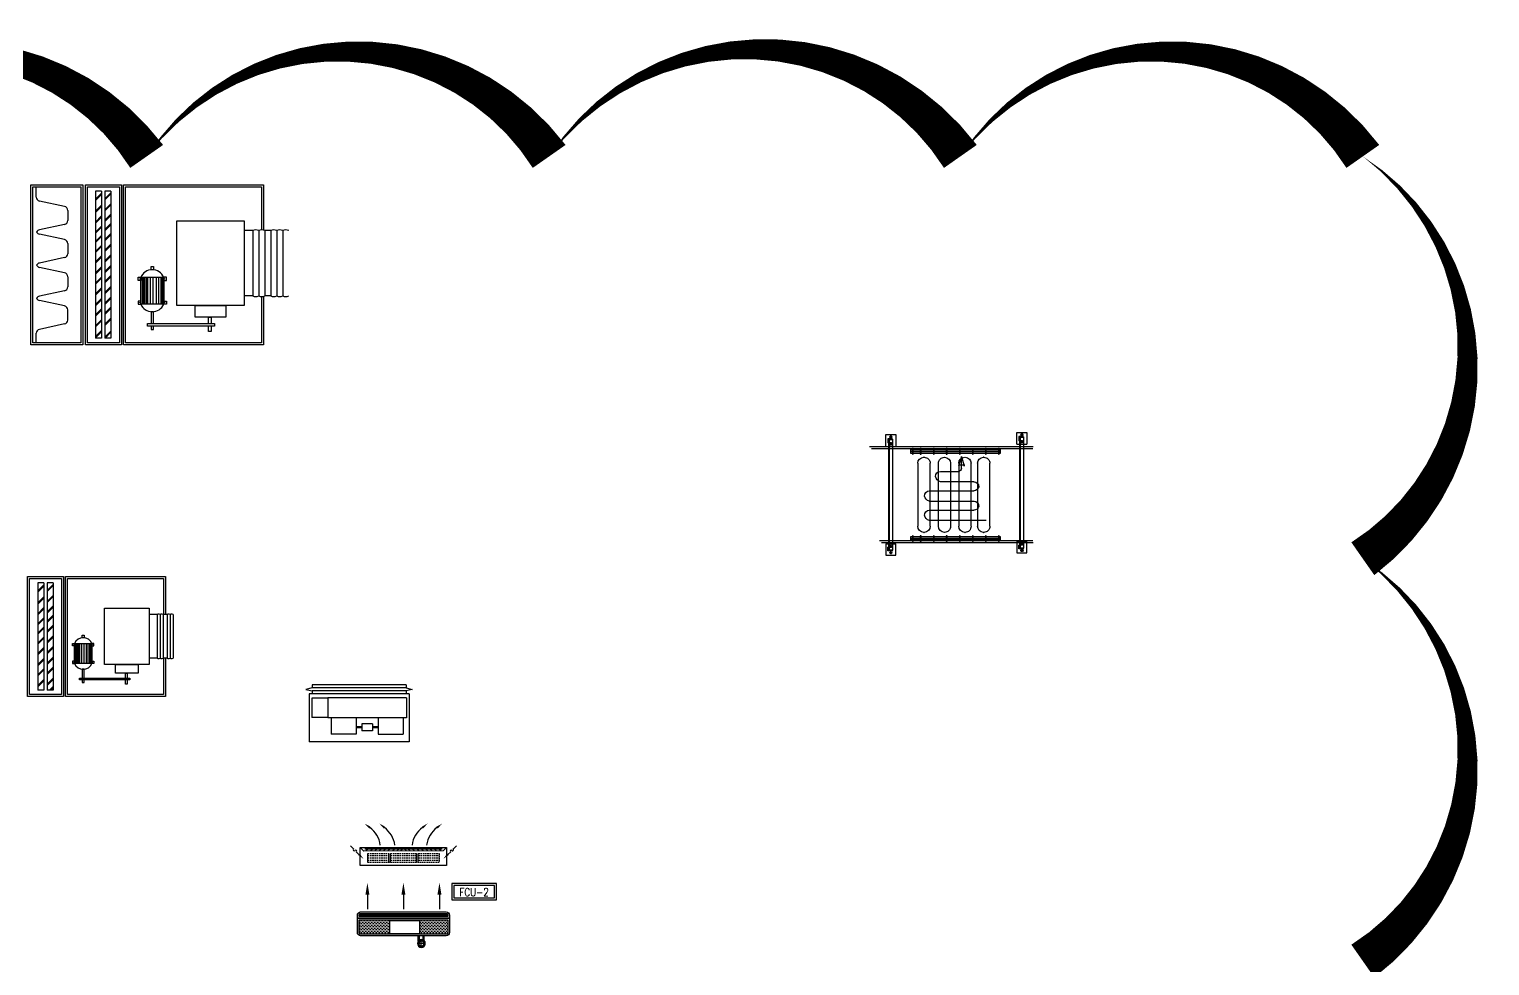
# Model space of a CAD drawing. Header units: millimetres. Extents: x -21221 to 1625077, y -149981 to 356550.
# Drawn here: x 926901 to 945153, y 243018 to 254715 of the extents above; entities that cross this region are included whole.
import ezdxf
from ezdxf.enums import TextEntityAlignment as Align

# ---------------------------------------------------------------- set-up
doc = ezdxf.new("R2010")
doc.units = ezdxf.units.MM
doc.header["$LTSCALE"] = 1000
doc.header["$MEASUREMENT"] = 0
doc.linetypes.add('CENTER', pattern=[2, 1.25, -0.25, 0.25, -0.25])
doc.linetypes.add('HIDDEN2', pattern=[0.1875, 0.125, -0.0625])
doc.layers.get('0').update_dxf_attribs({"linetype": 'CONTINUOUS'})
for name, color, linetype in [('11-F-A-DUCT', 11, 'CONTINUOUS'), ('12- EQUIPMENT HVAC', 12, 'CONTINUOUS'), ('3- SUPPLY DUCT', 3, 'CONTINUOUS'), ('DUCT', 3, 'CONTINUOUS'), ('FCU', 2, 'CONTINUOUS'), ('FRAME', 251, 'CONTINUOUS'), ('HVAC-TEXT', 7, 'CONTINUOUS'), ('M_ARR', 2, 'CONTINUOUS')]:
    doc.layers.add(name, color=color, linetype=linetype)
doc.styles.add('ROMANS', font='romans.shx', dxfattribs={"width": 0.85})

# ---------------------------------------------------------------- blocks, each defined once
blk = doc.blocks.new('FCU-03')
for p, q in [((-0.71, -0.625), (-0.71, 0.625)), ((-0.11, 0.625), (-0.71, 0.625)), ((-0.165, 0.591), (-0.405, 0.591)), ((-0.405, 0.389), (-0.405, 0.591)), ((-0.165, 0.389), (-0.165, 0.591)), ((-0.11, -0.625), (-0.11, 0.625)), ((-0.11, -0.625), (-0.11, 0.625)), ((-0.073, 0.586), (-0.11, 0.586)), ((-0.055, 0.664), (-0.073, 0.586)), ((-0.073, -0.586), (-0.073, 0.586)), ((-0.037, 0.586), (-0.055, 0.664)), ((-0.037, -0.586), (-0.037, 0.586)), ((0, 0.586), (-0.037, 0.586)), ((0, -0.586), (0, 0.586)), ((-0.41, -0.591), (-0.41, 0.389)), ((-0.16, 0.389), (-0.41, 0.389)), ((-0.16, -0.591), (-0.16, 0.389)), ((-0.615, 0.037), (-0.615, 0.35)), ((-0.41, 0.35), (-0.615, 0.35)), ((-0.41, 0.037), (-0.615, 0.037)), ((-0.534, -0.034), (-0.534, 0.037)), ((-0.523, -0.034), (-0.523, 0.037)), ((-0.571, -0.168), (-0.571, -0.034)), ((-0.486, -0.034), (-0.571, -0.034)), ((-0.486, -0.168), (-0.571, -0.168)), ((-0.534, -0.24), (-0.534, -0.168)), ((-0.523, -0.24), (-0.523, -0.168)), ((-0.486, -0.168), (-0.486, -0.034)), ((-0.615, -0.24), (-0.615, -0.552)), ((-0.41, -0.24), (-0.615, -0.24)), ((-0.11, -0.625), (-0.71, -0.625)), ((-0.41, -0.552), (-0.615, -0.552)), ((-0.16, -0.591), (-0.41, -0.591)), ((-0.073, -0.586), (-0.11, -0.586)), ((-0.055, -0.664), (-0.073, -0.586)), ((-0.037, -0.586), (-0.055, -0.664)), ((0, -0.586), (-0.037, -0.586))]:
    blk.add_line(p, q)
blk = doc.blocks.new('A$C0FB24620')
at = {"color": 12}
for p, q in [((0, 1011), (977, 1011)), ((0, 991), (0, 1011)), ((977, 991), (0, 991)), ((0, 986), (977, 986)), ((0, 966), (0, 986)), ((977, 966), (0, 966)), ((15, 1020), (15, 956)), ((24, 1020), (15, 1020)), ((24, 956), (24, 1020)), ((102, 1020), (102, 956)), ((111, 1020), (102, 1020)), ((111, 956), (111, 1020)), ((245, 1020), (245, 956)), ((253, 1020), (245, 1020)), ((253, 956), (253, 1020)), ((387, 1020), (387, 956)), ((396, 1020), (387, 1020)), ((396, 956), (396, 1020)), ((530, 1020), (530, 956)), ((538, 1020), (530, 1020)), ((538, 956), (538, 1020)), ((672, 1020), (672, 956)), ((681, 956), (681, 1020)), ((815, 1020), (815, 956)), ((823, 1020), (815, 1020)), ((823, 956), (823, 1020)), ((957, 1020), (957, 956)), ((965, 1020), (957, 1020)), ((965, 956), (965, 1020)), ((977, 1011), (977, 991)), ((977, 986), (977, 966)), ((15, 956), (24, 956)), ((102, 956), (111, 956)), ((245, 956), (253, 956)), ((387, 956), (396, 956)), ((530, 956), (538, 956)), ((672, 956), (681, 956)), ((815, 956), (823, 956)), ((957, 956), (965, 956)), ((0, 55), (977, 55)), ((0, 36), (0, 55)), ((977, 36), (0, 36)), ((0, 31), (977, 31)), ((0, 11), (0, 31)), ((977, 11), (0, 11)), ((15, 64), (15, 0)), ((24, 64), (15, 64)), ((15, 0), (24, 0)), ((24, 0), (24, 64)), ((102, 64), (102, 0)), ((111, 64), (102, 64)), ((102, 0), (111, 0)), ((111, 0), (111, 64)), ((245, 64), (245, 0)), ((253, 64), (245, 64)), ((245, 0), (253, 0)), ((253, 0), (253, 64)), ((387, 64), (387, 0)), ((396, 64), (387, 64)), ((387, 0), (396, 0)), ((396, 0), (396, 64)), ((530, 64), (530, 0)), ((538, 64), (530, 64)), ((530, 0), (538, 0)), ((538, 0), (538, 64)), ((672, 64), (672, 0)), ((681, 64), (672, 64)), ((672, 0), (681, 0)), ((681, 0), (681, 64)), ((815, 64), (815, 0)), ((823, 64), (815, 64)), ((815, 0), (823, 0)), ((823, 0), (823, 64)), ((957, 64), (957, 0)), ((965, 64), (957, 64)), ((957, 0), (965, 0)), ((965, 0), (965, 64)), ((977, 55), (977, 36)), ((977, 31), (977, 11))]:
    blk.add_line(p, q, dxfattribs=at)
at = {"color": 9}
for p, q in [((75, 857), (75, 168)), ((211, 168), (211, 857)), ((299, 857), (299, 168)), ((368, 923), (366, 923)), ((435, 168), (435, 857)), ((519, 841), (589, 841)), ((553, 930), (522, 825)), ((523, 857), (523, 168)), ((553, 930), (584, 825)), ((553, 802), (553, 930)), ((659, 168), (659, 857)), ((728, 857), (728, 168)), ((797, 923), (795, 923)), ((864, 168), (864, 857)), ((323, 769), (520, 769)), ((690, 655), (323, 655)), ((201, 557), (690, 557)), ((201, 443), (690, 443)), ((201, 344), (690, 344)), ((823, 230), (201, 230)), ((141, 101), (144, 101)), ((366, 101), (368, 101)), ((590, 101), (592, 101)), ((795, 101), (797, 101))]:
    blk.add_line(p, q, dxfattribs=at)
blk.add_line((144, 923), (141, 923))
at = {"color": 9, "extrusion": (0, 0, -1)}
for centre, major_axis, start_param, end_param in [((141, 857), (-66.4, 0), -0.000012, 1.570784), ((144, 857), (-66.4, 0), 1.570699, 3.141496), ((366, 857), (-66.4, 0), -0.000022, 1.570775), ((368, 857), (-66.4, 0), 1.57069, 3.141486), ((520, 802), (-33.2, 0), 3.141536, 4.712332), ((590, 857), (-66.4, 0), -0.000014, 1.570782), ((592, 857), (-66.4, 0), 1.57082, 3.141616), ((795, 857), (-66.4, 0), -0.000014, 1.570782), ((797, 857), (-66.4, 0), 1.570711, 3.141508), ((324, 713), (-56.3, 0), -0.012651, 1.544559), ((343, 730), (-77.3, 0), -1.302817, -0.229282), ((688, 599), (-56.3, 0), 1.596876, 3.154086), ((203, 500), (-56.3, 0), -0.012616, 1.544593), ((222, 517), (-77.3, 0), -1.302943, -0.229408), ((687, 617), (-59.9, 0), 3.450456, 4.673725), ((203, 288), (-56.3, 0), -0.012616, 1.544593), ((688, 387), (-56.3, 0), 1.596876, 3.154086), ((687, 404), (-59.9, 0), 3.450456, 4.673725), ((141, 168), (-66.4, 0), 4.712276, 6.283072), ((144, 168), (-66.4, 0), 3.141566, 4.712362), ((222, 306), (-77.3, 0), -1.302943, -0.229408), ((366, 168), (-66.4, 0), 4.712278, 6.283074), ((368, 168), (-66.4, 0), 3.141448, 4.712245), ((590, 168), (-66.4, 0), 4.712276, 6.283072), ((592, 168), (-66.4, 0), 3.14145, 4.712247), ((795, 168), (-66.4, 0), 4.712276, 6.283072), ((797, 168), (-66.4, 0), 3.141455, 4.712252)]:
    blk.add_ellipse(centre, major_axis=major_axis, ratio=1, start_param=start_param, end_param=end_param, dxfattribs=at)
blk = doc.blocks.new('*U452')
at = {"layer": 'FRAME', "color": 9}
for p, q in [((-5459, 0), (-6021, 0)), ((-6021, 0), (-6021, -498)), ((-5459, 0), (-5459, -498)), ((-589, 0), (0, 0)), ((0, 0), (0, -498)), ((-6021, -498), (-5459, -498)), ((-5825, -247), (-5976, -247)), ((-5949, -218), (-5900, -190)), ((-5949, -275), (-5949, -218)), ((-5900, -303), (-5949, -275)), ((-5900, -182), (-5900, -310)), ((-5900, -190), (-5851, -218)), ((-5851, -275), (-5900, -303)), ((-5851, -218), (-5851, -275)), ((-5819, -332), (-5787, -332)), ((-5812, -332), (-5812, -101)), ((-5812, -101), (-5629, -101)), ((-5780, -332), (-5780, -134)), ((-5780, -134), (-5629, -134)), ((-5780, -134), (-5780, -332)), ((-242, -167, 0), (-5780, -167)), ((-242, -333, 0), (-5780, -332)), ((-5508, -247), (-5660, -247)), ((-5633, -218), (-5584, -190)), ((-5633, -275), (-5633, -218)), ((-5584, -303), (-5633, -275)), ((-5629, -134), (-5629, -101)), ((-419, -134, 0), (-5629, -134)), ((-5584, -182), (-5584, -310)), ((-5584, -190), (-5535, -218)), ((-5535, -275), (-5584, -303)), ((-5535, -218), (-5535, -275)), ((-589, 0), (-589, -498)), ((0, -498), (-589, -498)), ((-540, -247), (-389, -247)), ((-464, -190), (-513, -218)), ((-513, -218), (-513, -275)), ((-513, -275), (-464, -303)), ((-464, -182), (-464, -310)), ((-415, -218), (-464, -190)), ((-464, -303), (-415, -275)), ((-419, -134), (-419, -101)), ((-209, -101), (-419, -101)), ((-242, -134), (-419, -134)), ((-415, -275), (-415, -218)), ((-229, -332), (-261, -332)), ((-242, -332), (-242, -134)), ((-242, -134), (-242, -332)), ((-209, -332), (-209, -101)), ((-197, -247), (-45, -247)), ((-121, -190), (-170, -218)), ((-170, -218), (-170, -275)), ((-170, -275), (-121, -303)), ((-121, -182), (-121, -310)), ((-72, -218), (-121, -190)), ((-121, -303), (-72, -275)), ((-72, -275), (-72, -218))]:
    blk.add_line(p, q, dxfattribs=at)
for centre, radius in [((-5900, -247), 48.9), ((-5900, -247), 28.5), ((-5584, -247), 48.9), ((-5584, -247), 28.5), ((-464, -247), 48.9), ((-464, -247), 28.5), ((-121, -247), 48.9), ((-121, -247), 28.5)]:
    blk.add_circle(centre, radius, dxfattribs=at)
blk = doc.blocks.new('F.C.U-1')
h = blk.add_hatch()
h.set_pattern_fill('DOTS', color=256, scale=300, angle=180, style=0)
h.set_pattern_definition([(8e-11, (-69201.285, -62495.276), (9.375, 18.75), [0, -18.75])])
h.paths.add_polyline_path([(536, 29, -0.414214), (556, 9), (556, -150), (-554, -150), (-554, 9, -0.414214), (-534, 29)])
h.paths.add_polyline_path([(206, 21), (-175, 21), (-175, -136), (206, -136)], flags=16)
h.paths.add_polyline_path([(197, -149), (-180, -149), (-180, 21), (197, 21)], flags=24)
for p, q in [((185, 117), (185, 53)), ((256, 149), (191, 149)), ((200, 105), (200, 53)), ((223, 182), (223, 117)), ((245, 104), (245, 53)), ((259, 114), (259, 53))]:
    blk.add_line(p, q)
at = {"color": 8, "linetype": 'CENTER'}
for p, q in [((193, 110), (193, 53)), ((252, 108), (252, 53))]:
    blk.add_line(p, q, dxfattribs=at)
at = {"color": 0}
blk.add_line((555, -205), (-555, -205), dxfattribs=at)
at = {"color": 1}
for p, q in [((-450, -513), (-450, -278)), ((0, -513), (0, -278)), ((450, -513), (450, -278))]:
    blk.add_line(p, q, dxfattribs=at)
for points in [[(575, -166), (575, 13, 0.414214), (535, 53), (-535, 53, 0.414214), (-575, 13), (-575, -166)], [(575, -205), (575, -166), (-575, -166), (-575, -205, 0.414214), (-535, -245), (535, -245, 0.414214)]]:
    blk.add_lwpolyline(points, format="xyb", close=True)
at = {"color": 0}
for points in [[(555, -146), (555, 13, 0.414214), (535, 33), (-535, 33, 0.414214), (-555, 13), (-555, -146)], [(555, -205), (555, -186), (-555, -186), (-555, -205, 0.414214), (-535, -225), (535, -225, 0.414214)]]:
    blk.add_lwpolyline(points, format="xyb", close=True, dxfattribs=at)
at = {"color": 20}
blk.add_lwpolyline([(205, -132), (-176, -132), (-176, 25), (205, 25)], close=True, dxfattribs=at)
for centre, radius in [((224, 149), 49.7), ((223, 149), 37.5), ((223, 149), 32.5)]:
    blk.add_circle(centre, radius)
at = {"color": 1}
for points in [[(-425, -459), (-475, -459), (-450, -609)], [(-25, -459), (25, -459), (0, -609)], [(425, -459), (475, -459), (450, -609)]]:
    blk.add_solid(points, dxfattribs=at)
blk = doc.blocks.new('B-TECH')
for p, q in [((-620, 90), (-663, 132)), ((-556, 26), (-590, 59)), ((-495, 67), (-540, 112)), ((495, 68), (-495, 67)), ((484, 90), (-484, 90)), ((-432, 106), (-464, 74)), ((-446, -74), (-446, 38)), ((-377, 106), (-409, 74)), ((-322, 106), (-354, 74)), ((-267, 106), (-299, 74)), ((-212, 106), (-244, 74)), ((-157, 106), (-189, 74)), ((-184, -74), (-184, 38)), ((-162, -74), (-162, 38)), ((-102, 106), (-134, 74)), ((-47, 106), (-79, 74)), ((-2, 106), (-33, 74)), ((2, 106), (34, 74)), ((47, 106), (79, 74)), ((102, 106), (134, 74)), ((157, 106), (189, 74)), ((162, -74), (162, 38)), ((184, -74), (184, 38)), ((212, 106), (244, 74)), ((267, 106), (299, 74)), ((322, 106), (354, 74)), ((377, 106), (409, 74)), ((432, 106), (464, 74)), ((495, 68), (540, 112)), ((556, 26), (590, 59)), ((620, 90), (663, 132))]:
    blk.add_line(p, q)
at = {"linetype": 'HIDDEN2', "ltscale": 0.15}
for p, q in [((-446, 38), (-184, 38)), ((-446, 10), (-184, 10)), ((-162, 38), (162, 38)), ((-162, 10), (162, 10)), ((184, 38), (446, 38)), ((184, 10), (446, 10)), ((-446, -18), (-184, -18)), ((-446, -46), (-184, -46)), ((-162, -18), (162, -18)), ((-162, -46), (162, -46)), ((184, -18), (446, -18)), ((184, -46), (446, -46))]:
    blk.add_line(p, q, dxfattribs=at)
blk.add_lwpolyline([(540, -113), (-540, -113), (-540, 112), (540, 112)], close=True)
blk.add_lwpolyline([(446, 38), (446, -74), (-446, -74)], dxfattribs=at)
for centre in [(-448, 90), (-393, 90), (-338, 90), (-283, 90), (-228, 90), (-173, 90), (-118, 90), (-63, 90), (-17, 90), (18, 90), (63, 90), (118, 90), (173, 90), (228, 90), (283, 90), (338, 90), (393, 90), (448, 90)]:
    blk.add_circle(centre, 3.49)
for centre, radius, start, end in [((-619, 94, 168180), 333, 8.4123, 53.1229), ((-437, 94, 168180), 333, 8.4123, 53.1229), ((437, 94, 168180), 333, 126.8771, 171.5877), ((619, 94, 168180), 333, 126.8771, 171.5877), ((-614, 84), 12.8, 135.5963, 315.5963), ((-596, 65), 12.8, 315.0042, 135.0042), ((596, 65), 12.8, 44.9958, 224.9958), ((614, 84), 12.8, 224.4037, 44.4037)]:
    blk.add_arc(centre, radius, start, end)
at = {"linetype": 'Continuous'}
for points in [[(-411, 371, 168180), (-427, 349, 168180), (-486, 411, 168180)], [(-229, 371, 168180), (-246, 349, 168180), (-303, 413, 168180)], [(229, 371, 168180), (246, 349, 168180), (303, 413, 168180)], [(411, 371, 168180), (427, 349, 168180), (486, 411, 168180)]]:
    blk.add_solid(points, dxfattribs=at)
for points in [[(-547, 36), (-566, 17), (-499, -31)], [(547, 36), (566, 17), (499, -31)]]:
    blk.add_solid(points)

msp = doc.modelspace()

# ---------------------------------------------------------------- linework, layer by layer
at = {"layer": '11-F-A-DUCT', "color": 9}
for p, q in [((937402.3, 249502.3), (939447.7, 249502.3)), ((937552.3, 248302.3), (939447.7, 248302.3))]:
    msp.add_line(p, q, dxfattribs=at)
at = {"layer": '11-F-A-DUCT', "linetype": 'Continuous'}
for p, q in [((937427.3, 249477.3), (939441.3, 249477.3)), ((937527.3, 248327.3), (939441.3, 248327.3))]:
    msp.add_line(p, q, dxfattribs=at)
at = {"layer": '3- SUPPLY DUCT'}
msp.add_lwpolyline([(908252.2, 253126.4, 0, 500, -0.5205671), (913281.5, 253126.4, 0, 500, -0.5205671), (918310.8, 253126.4, 0, 500, -0.5205671), (923340.1, 253126.4, 0, 500, -0.5205671), (928369.4, 253126.4, 0, 500, -0.5205671), (933398.7, 253126.4, 0, 500, -0.5205671), (938537.4, 253126.4, 0, 500, -0.5205671), (943566.7, 253126.4, 0, 500, -0.5205671), (943566.7, 248101.3, 0, 500, -0.5205671), (943566.7, 243076.2, 0, 500, -0.5205671), (943566.7, 238051.1, 0, 500, -0.5205671), (943566.7, 233026, 0, 500, -0.5205671), (943566.7, 227891.7, 0, 500, -0.5205671), (943566.7, 222866.6, 0, 500, -0.5205671), (943566.7, 217841.5, 0, 500, -0.5205671), (943566.7, 212707.2, 0, 500, -0.5205671), (938537.4, 212707.2, 0, 500, -0.5205671), (933398.7, 212707.2, 0, 500, -0.5205671), (928369.4, 212707.2, 0, 500, -0.5205671), (923340.1, 212707.2, 0, 500, -0.5205671), (918201.5, 212707.2, 0, 500, -0.5205671), (912734.8, 212707.2, 0, 500, -0.5205671), (908252.2, 211724, 0, 500, -0.5205671)], format="xyseb", dxfattribs=at)
at = {"layer": 'DUCT', "color": 1}
for p, q in [((926988.9, 252618.1), (926988.9, 252748.4)), ((927804.8, 252693.6), (927729.8, 252693.6)), ((927729.8, 252693.6), (927729.8, 250857.3)), ((927804.8, 252667.2), (927729.8, 252592.2)), ((927804.8, 252652.1), (927729.8, 252577.1)), ((927804.8, 252693.6), (927804.8, 250857.3)), ((927923.1, 252693.6), (927848.1, 252693.6)), ((927848.1, 252693.6), (927848.1, 250857.3)), ((927923.1, 252672.3), (927848.1, 252597.3)), ((927923.1, 252657.2), (927848.1, 252582.2)), ((927923.1, 252693.6), (927923.1, 250857.3)), ((927343.9, 252501.3), (927028.4, 252569.3)), ((927383.4, 252452.4), (927383.4, 252326)), ((927804.8, 252515.5), (927729.8, 252440.5)), ((927804.8, 252500.4), (927729.8, 252425.4)), ((927923.1, 252536.1), (927848.1, 252461.1)), ((927923.1, 252520.9), (927848.1, 252445.9)), ((927343.9, 252277.1), (927028.4, 252209.2)), ((927804.8, 252382.2), (927729.8, 252307.2)), ((927804.8, 252367), (927729.8, 252292)), ((927804.8, 252257.1), (927729.8, 252182.1)), ((927804.8, 252242), (927729.8, 252167)), ((927923.1, 252405.5), (927848.1, 252330.5)), ((927923.1, 252390.4), (927848.1, 252315.4)), ((927923.1, 252288.8), (927848.1, 252213.8)), ((927923.1, 252273.7), (927848.1, 252198.7)), ((927343.9, 252087), (927028.4, 252155)), ((927804.8, 252140.4), (927729.8, 252065.4)), ((927804.8, 252125.3), (927729.8, 252050.3)), ((927923.1, 252163.8), (927848.1, 252088.8)), ((927923.1, 252148.7), (927848.1, 252073.7)), ((929694.2, 252199.9), (929587.1, 252199.9)), ((929694.2, 252199.9), (929694.2, 251386)), ((929769.2, 252199.9), (929769.2, 251386)), ((929919.2, 252199.9), (929844.2, 252199.9)), ((929844.2, 252199.9), (929844.2, 251386)), ((929919.2, 252199.9), (929919.2, 251386)), ((927383.4, 252038.1), (927383.4, 251911.7)), ((927804.8, 252014.4), (927729.8, 251939.4)), ((927804.8, 251999.3), (927729.8, 251924.3)), ((927804.8, 251884.5), (927729.8, 251809.5)), ((927923.1, 252030.4), (927848.1, 251955.4)), ((927923.1, 252015.3), (927848.1, 251940.3)), ((927923.1, 251897.1), (927848.1, 251822.1)), ((927923.1, 251881.9), (927848.1, 251806.9)), ((927343.9, 251862.9), (927028.4, 251794.9)), ((927343.9, 251672.7), (927028.4, 251740.7)), ((927804.8, 251869.3), (927729.8, 251794.3)), ((927804.8, 251746.9), (927729.8, 251671.9)), ((927804.8, 251731.8), (927729.8, 251656.8)), ((927923.1, 251763.7), (927848.1, 251688.7)), ((927923.1, 251748.5), (927848.1, 251673.5)), ((927383.4, 251623.8), (927383.4, 251497.5)), ((927804.8, 251619.6), (927729.8, 251544.6)), ((927804.8, 251604.5), (927729.8, 251529.5)), ((927923.1, 251638.6), (927848.1, 251563.6)), ((927923.1, 251623.5), (927848.1, 251548.5)), ((928310.8, 251616.5), (928310.8, 251279.7)), ((928328.6, 251616.5), (928328.6, 251279.7)), ((928344.9, 251616.5), (928344.9, 251279.7)), ((928365.6, 251616.5), (928365.6, 251279.7)), ((928378.9, 251616.5), (928378.9, 251279.7)), ((928411.5, 251616.5), (928411.5, 251279.7)), ((928447, 251616.5), (928447, 251279.7)), ((928487, 251616.5), (928487, 251279.7)), ((928515.1, 251616.5), (928515.1, 251279.7)), ((928546.2, 251616.5), (928546.2, 251279.7)), ((928552.1, 251616.5), (928552.1, 251279.7)), ((928559.5, 251616.5), (928559.5, 251279.7)), ((928566.9, 251616.5), (928566.9, 251279.7)), ((928577.3, 251616.5), (928577.3, 251279.7)), ((927343.9, 251448.6), (927028.4, 251380.6)), ((927804.8, 251483.3), (927729.8, 251408.3)), ((927804.8, 251468.1), (927729.8, 251393.1)), ((927804.8, 251350.1), (927729.8, 251275.1)), ((927804.8, 251335), (927729.8, 251260)), ((927923.1, 251501.1), (927848.1, 251426.1)), ((927923.1, 251486), (927848.1, 251411)), ((927923.1, 251366.8), (927848.1, 251291.8)), ((927923.1, 251351.7), (927848.1, 251276.7)), ((929694.2, 251386), (929587.1, 251386)), ((929919.2, 251386), (929844.2, 251386)), ((927343.9, 251258.4), (927028.4, 251326.4)), ((927383.4, 251083.2), (927383.4, 251209.6)), ((927804.8, 251222.8), (927729.8, 251147.8)), ((927804.8, 251207.6), (927729.8, 251132.6)), ((927923.1, 251241.8), (927848.1, 251166.8)), ((927923.1, 251226.7), (927848.1, 251151.7)), ((927343.9, 251034.3), (927028.4, 250966.3)), ((927804.8, 251086.4), (927729.8, 251011.4)), ((927804.8, 251071.3), (927729.8, 250996.3)), ((927923.1, 251104.3), (927848.1, 251029.3)), ((927923.1, 251089.1), (927848.1, 251014.1)), ((926988.9, 250798.4), (926988.9, 250917.4)), ((927804.8, 250950.8), (927729.8, 250875.8)), ((927804.8, 250935.6), (927729.8, 250860.6)), ((927804.8, 250857.3), (927729.8, 250857.3)), ((927923.1, 250945.5), (927848.1, 250870.5)), ((927923.1, 250857.3), (927848.1, 250857.3)), ((927923.1, 250930.4), (927850, 250857.3)), ((927007.4, 247801.8), (927007.4, 246458.2)), ((927082.4, 247801.8), (927007.4, 247801.8)), ((927082.4, 247775.4), (927007.4, 247700.4)), ((927082.4, 247760.3), (927007.4, 247685.3)), ((927082.4, 247801.8), (927082.4, 246458.2)), ((927125.7, 247801.8), (927125.7, 246458.2)), ((927200.7, 247801.8), (927125.7, 247801.8)), ((927200.7, 247780.6), (927125.7, 247705.6)), ((927200.7, 247765.4), (927125.7, 247690.4)), ((927200.7, 247801.8), (927200.7, 246458.2)), ((927082.4, 247623.8), (927007.4, 247548.8)), ((927082.4, 247608.6), (927007.4, 247533.6)), ((927200.7, 247644.3), (927125.7, 247569.3)), ((927200.7, 247629.2), (927125.7, 247554.2)), ((927200.7, 247513.8), (927125.7, 247438.8)), ((927200.7, 247498.6), (927125.7, 247423.6)), ((927082.4, 247490.4), (927007.4, 247415.4)), ((927082.4, 247475.2), (927007.4, 247400.2)), ((927082.4, 247365.3), (927007.4, 247290.3)), ((927082.4, 247350.2), (927007.4, 247275.2)), ((927200.7, 247397.1), (927125.7, 247322.1)), ((927200.7, 247381.9), (927125.7, 247306.9)), ((928498.2, 247403.7), (928401.8, 247403.7)), ((928498.2, 247403.7), (928498.2, 246861.1)), ((928535.7, 247403.7), (928535.7, 246861.1)), ((928573.2, 247403.7), (928573.2, 246861.1)), ((928623.2, 247403.7), (928573.2, 247403.7)), ((928623.2, 247403.7), (928623.2, 246861.1)), ((927082.4, 247248.6), (927007.4, 247173.6)), ((927082.4, 247233.5), (927007.4, 247158.5)), ((927200.7, 247272), (927125.7, 247197)), ((927200.7, 247256.9), (927125.7, 247181.9)), ((927200.7, 247138.7), (927125.7, 247063.7)), ((927082.4, 247122.6), (927007.4, 247047.6)), ((927082.4, 247107.5), (927007.4, 247032.5)), ((927082.4, 246992.7), (927007.4, 246917.7)), ((927082.4, 246977.6), (927007.4, 246902.6)), ((927200.7, 247123.5), (927125.7, 247048.5)), ((927200.7, 247005.3), (927125.7, 246930.3)), ((927200.7, 246990.1), (927125.7, 246915.1)), ((927479.7, 247044.2), (927479.7, 246791.6)), ((927493, 247044.2), (927493, 246791.6)), ((927505.2, 247044.2), (927505.2, 246791.6)), ((927520.7, 247044.2), (927520.7, 246791.6)), ((927530.7, 247044.2), (927530.7, 246791.6)), ((927555.2, 247044.2), (927555.2, 246791.6)), ((927581.8, 247044.2), (927581.8, 246791.6)), ((927611.8, 247044.2), (927611.8, 246791.6)), ((927632.9, 247044.2), (927632.9, 246791.6)), ((927656.2, 247044.2), (927656.2, 246791.6)), ((927660.6, 247044.2), (927660.6, 246791.6)), ((927666.2, 247044.2), (927666.2, 246791.6)), ((927671.7, 247044.2), (927671.7, 246791.6)), ((927679.5, 247044.2), (927679.5, 246791.6)), ((927082.4, 246855.2), (927007.4, 246780.2)), ((927082.4, 246840), (927007.4, 246765)), ((927200.7, 246871.9), (927125.7, 246796.9)), ((927200.7, 246856.8), (927125.7, 246781.8)), ((928498.2, 246861.1), (928401.8, 246861.1)), ((928623.2, 246861.1), (928573.2, 246861.1)), ((927082.4, 246727.8), (927007.4, 246652.8)), ((927082.4, 246712.7), (927007.4, 246637.7)), ((927082.4, 246591.5), (927007.4, 246516.5)), ((927200.7, 246746.9), (927125.7, 246671.9)), ((927200.7, 246731.7), (927125.7, 246656.7)), ((927200.7, 246609.3), (927125.7, 246534.3)), ((927200.7, 246594.2), (927125.7, 246519.2)), ((927082.4, 246576.4), (927007.4, 246501.4)), ((927082.4, 246458.2), (927007.4, 246458.2)), ((927200.7, 246458.2), (927125.7, 246458.2)), ((927200.7, 246505.1), (927153.8, 246458.2)), ((927200.7, 246490), (927168.9, 246458.2))]:
    msp.add_line(p, q, dxfattribs=at)
at = {"layer": 'DUCT', "color": 2}
for p, q in [((929994.2, 252199.9), (929994.2, 251386)), ((930069.2, 252199.9), (930069.2, 251386)), ((928660.7, 247403.7), (928660.7, 246861.1)), ((928698.2, 247403.7), (928698.2, 246861.1))]:
    msp.add_line(p, q, dxfattribs=at)
for points in [[(926920.6, 250773.4), (926920.6, 252773.4), (927570.6, 252773.4), (927570.6, 250773.4)], [(926945.6, 250798.4), (926945.6, 252748.4), (927545.6, 252748.4), (927545.6, 250798.4)], [(927604, 250773.4), (927604, 252773.4), (928054, 252773.4), (928054, 250773.4)], [(927629, 250798.4), (927629, 252748.4), (928029, 252748.4), (928029, 250798.4)], [(927331.6, 247881.6), (927331.6, 246381.6), (926881.6, 246381.6), (926881.6, 247881.6)], [(927306.6, 247856.6), (927306.6, 246406.6), (926906.6, 246406.6), (926906.6, 247856.6)]]:
    msp.add_lwpolyline(points, close=True, dxfattribs=at)
for points in [[(928079, 250773.4), (928079, 252773.4), (929829, 252773.4), (929829, 252206.4)], [(928104, 250798.4), (928104, 252748.4), (929804, 252748.4), (929804, 252209.7)], [(929829, 251379.5), (929829, 250773.4), (928079, 250773.4)], [(929804, 251376.2), (929804, 250798.4), (928104, 250798.4)], [(928604.3, 246861.1), (928604.3, 246381.6), (927354.3, 246381.6), (927354.3, 247881.6), (928604.3, 247881.6)], [(928604.3, 247881.6), (928604.3, 247403.7)], [(928579.3, 246861.1), (928579.3, 246406.6), (927379.3, 246406.6), (927379.3, 247856.6), (928579.3, 247856.6)], [(928579.3, 247856.6), (928579.3, 247403.7)]]:
    msp.add_lwpolyline(points, dxfattribs=at)
at = {"layer": 'DUCT', "color": 1}
for points in [[(928744.9, 251263.5), (928744.9, 252322.4), (929587.1, 252322.4), (929587.1, 251263.5)], [(928454.8, 251710.3), (928423.2, 251710.3), (928423.2, 251750.9), (928454.8, 251750.9)], [(928294.5, 251575.9), (928262.9, 251575.9), (928262.9, 251616.5), (928294.5, 251616.5)], [(928294.5, 251616.5), (928583.5, 251616.5), (928583.5, 251279.7), (928294.5, 251279.7)], [(928583.5, 251575.9), (928615, 251575.9), (928615, 251616.5), (928583.5, 251616.5)], [(928294.5, 251320.4), (928262.9, 251320.4), (928262.9, 251279.7), (928294.5, 251279.7)], [(928583.5, 251320.4), (928615, 251320.4), (928615, 251279.7), (928583.5, 251279.7)], [(928975.4, 251263.5), (929356.6, 251263.5), (929356.6, 251119.6), (928975.4, 251119.6)], [(928378.4, 251007), (928378.4, 251038.5), (929216.3, 251038.5), (929216.3, 251007)], [(927840.3, 246779.5), (927840.3, 247485.4), (928401.8, 247485.4), (928401.8, 246779.5)], [(927587.6, 247114.5), (927563.9, 247114.5), (927563.9, 247145), (927587.6, 247145)], [(927467.4, 247013.8), (927443.7, 247013.8), (927443.7, 247044.2), (927467.4, 247044.2)], [(927467.4, 247044.2), (927684.1, 247044.2), (927684.1, 246791.6), (927467.4, 246791.6)], [(927684.1, 247013.8), (927707.8, 247013.8), (927707.8, 247044.2), (927684.1, 247044.2)], [(927467.4, 246822.1), (927443.7, 246822.1), (927443.7, 246791.6), (927467.4, 246791.6)], [(927684.1, 246822.1), (927707.8, 246822.1), (927707.8, 246791.6), (927684.1, 246791.6)], [(927978.1, 246779.5), (928264, 246779.5), (928264, 246671.5), (927978.1, 246671.5)], [(927530.4, 246587.1), (927530.4, 246610.7), (928158.8, 246610.7), (928158.8, 246587.1)]]:
    msp.add_lwpolyline(points, close=True, dxfattribs=at)
at = {"layer": 'DUCT'}
for points, const_width in [([(928280.2, 251592.5, 1), (928280.2, 251598.8, 1)], 6.25), ([(928597.7, 251592.5, -1), (928597.7, 251598.8, -1)], 6.25), ([(928280.2, 251303.8, -1), (928280.2, 251297.5, -1)], 6.25), ([(928597.7, 251303.8, 1), (928597.7, 251297.5, 1)], 6.25), ([(927456.7, 247026.2, 1), (927456.7, 247030.9, 1)], 4.69), ([(927694.8, 247026.2, -1), (927694.8, 247030.9, -1)], 4.69), ([(927456.7, 246809.6, -1), (927456.7, 246805, -1)], 4.69), ([(927694.8, 246809.6, 1), (927694.8, 246805, 1)], 4.69)]:
    msp.add_lwpolyline(points, format="xyb", close=True, dxfattribs=dict(at, const_width=const_width))
at = {"layer": 'DUCT', "color": 1}
for points in [[(928454.8, 251186), (928423.2, 251186), (928423.2, 251038.7)], [(928454.8, 251038.7), (928454.8, 251186)], [(928423.2, 251007.1), (928423.2, 250962.9), (928454.8, 250962.9), (928454.8, 251007.1)], [(929141.9, 251119.6), (929173.5, 251119.6), (929173.5, 251038.5)], [(929141.9, 251038.5), (929141.9, 251119.6)], [(929173.5, 251007), (929173.5, 250940.1), (929141.9, 250940.1), (929141.9, 251007)], [(927587.6, 246721.3), (927563.9, 246721.3), (927563.9, 246610.9)], [(927563.9, 246587.2), (927563.9, 246554), (927587.6, 246554), (927587.6, 246587.2)], [(927587.6, 246610.9), (927587.6, 246721.3)], [(928103, 246610.7), (928103, 246671.5)], [(928103, 246671.5), (928126.6, 246671.5), (928126.6, 246610.7)], [(928126.6, 246587.1), (928126.6, 246536.9), (928103, 246536.9), (928103, 246587.1)]]:
    msp.add_lwpolyline(points, dxfattribs=at)
for centre, radius, start, end in [((927038.9, 252618.1), 50, 180, 257.84297), ((927333.4, 252452.4), 50, 0, 77.84297), ((927333.4, 252326), 50, 282.15703, 0), ((927038.9, 252160.3), 50, 102.15703, 154.17558), ((927038.9, 252203.9), 50, 205.82442, 257.84297), ((927038.9, 252203.9), 50, 205.82442, 257.84297), ((927333.4, 252038.1), 50, 0, 77.84297), ((929731.7, 252133.2), 76.5, 60.64088, 119.35912), ((929806.7, 252133.2), 76.5, 60.64088, 119.35912), ((927333.4, 251911.7), 50, 282.15703, 0), ((927038.9, 251746), 50, 102.15703, 154.17558), ((927038.9, 251789.6), 50, 205.82442, 257.84297), ((928439, 251552), 158.2, 24.04827, 155.95173), ((927333.4, 251623.8), 50, 0, 77.84297), ((927038.9, 251331.7), 50, 102.15703, 154.17558), ((927038.9, 251375.3), 50, 205.82442, 257.84297), ((927333.4, 251497.5), 50, 282.15703, 0), ((929731.7, 251452.6), 76.5, 240.64088, 299.35912), ((929806.7, 251452.6), 76.5, 240.64088, 299.35912), ((927333.4, 251209.6), 50, 0, 77.84297), ((928439, 251344.2), 158.2, 204.04827, 335.95173), ((927038.9, 250917.4), 50, 102.15703, 180), ((927333.4, 251083.2), 50, 282.15703, 0), ((928516.9, 247370.4), 38.2, 60.64088, 119.35912), ((928554.4, 247370.4), 38.2, 60.64088, 119.35912), ((927575.8, 246995.9), 118.7, 24.04827, 155.95173), ((927575.8, 246840), 118.7, 204.04827, 335.95173), ((928516.9, 246894.4), 38.2, 240.64088, 299.35912), ((928554.4, 246894.4), 38.2, 240.64088, 299.35912)]:
    msp.add_arc(centre, radius, start, end, dxfattribs=at)
at = {"layer": 'DUCT', "color": 2}
for centre, radius, start, end in [((929956.7, 252133.2), 76.5, 60.64088, 119.35912), ((930031.7, 252133.2), 76.5, 60.64088, 119.35912), ((930106.7, 252133.2), 76.5, 60.64088, 119.35912), ((929956.7, 251452.6), 76.5, 240.64088, 299.35912), ((930031.7, 251452.6), 76.5, 240.64088, 299.35912), ((930106.7, 251452.6), 76.5, 240.64088, 299.35912), ((928641.9, 247370.4), 38.2, 60.64088, 119.35912), ((928679.4, 247370.4), 38.2, 60.64088, 119.35912), ((928641.9, 246894.4), 38.2, 240.64088, 299.35912), ((928679.4, 246894.4), 38.2, 240.64088, 299.35912)]:
    msp.add_arc(centre, radius, start, end, dxfattribs=at)
at = {"layer": 'FCU', "color": 1}
for points in [[(932183.5, 243840.3), (932742.6, 243840.3), (932742.6, 244044.5), (932183.5, 244044.5)], [(932208.9, 243865.6), (932717.2, 243865.6), (932717.2, 244019.1), (932208.9, 244019.1)]]:
    msp.add_lwpolyline(points, close=True, dxfattribs=at)

# ---------------------------------------------------------------- block references
at = {"layer": '12- EQUIPMENT HVAC', "xscale": 1000, "yscale": 1000.000000000116, "zscale": 1000, "rotation": 89.99999999028833}
msp.add_blockref('FCU-03', (931023.8, 246524.7), dxfattribs=at)
at = {"layer": '12- EQUIPMENT HVAC'}
msp.add_blockref('B-TECH', (931577.8, 244383.4), dxfattribs=at)
at = {"layer": '12- EQUIPMENT HVAC', "color": 2, "xscale": -1, "rotation": 180}
msp.add_blockref('F.C.U-1', (931577.5, 243445.8), dxfattribs=at)
at = {"layer": '3- SUPPLY DUCT', "linetype": 'Continuous', "xscale": 1.141576143214479, "yscale": 1.141576143214479, "zscale": 1.141576143159346}
msp.add_blockref('A$C0FB24620', (937919.9, 248314.8), dxfattribs=at)
at = {"layer": 'M_ARR', "linetype": 'Continuous', "xscale": 0.25, "yscale": 0.25, "zscale": 0.25, "rotation": 90}
for p in [(937607, 249652.1, 0), (939244.5, 249679.9, 0)]:
    msp.add_blockref('*U452', p, dxfattribs=at)

# ---------------------------------------------------------------- texts
at = {"layer": 'HVAC-TEXT', "color": 7, "style": 'ROMANS', "width": 0.8}
msp.add_text('FCU-2', height=100, dxfattribs=at).set_placement((932460.5, 243936.4), align=Align.MIDDLE)

doc.saveas('drawing.dxf')
